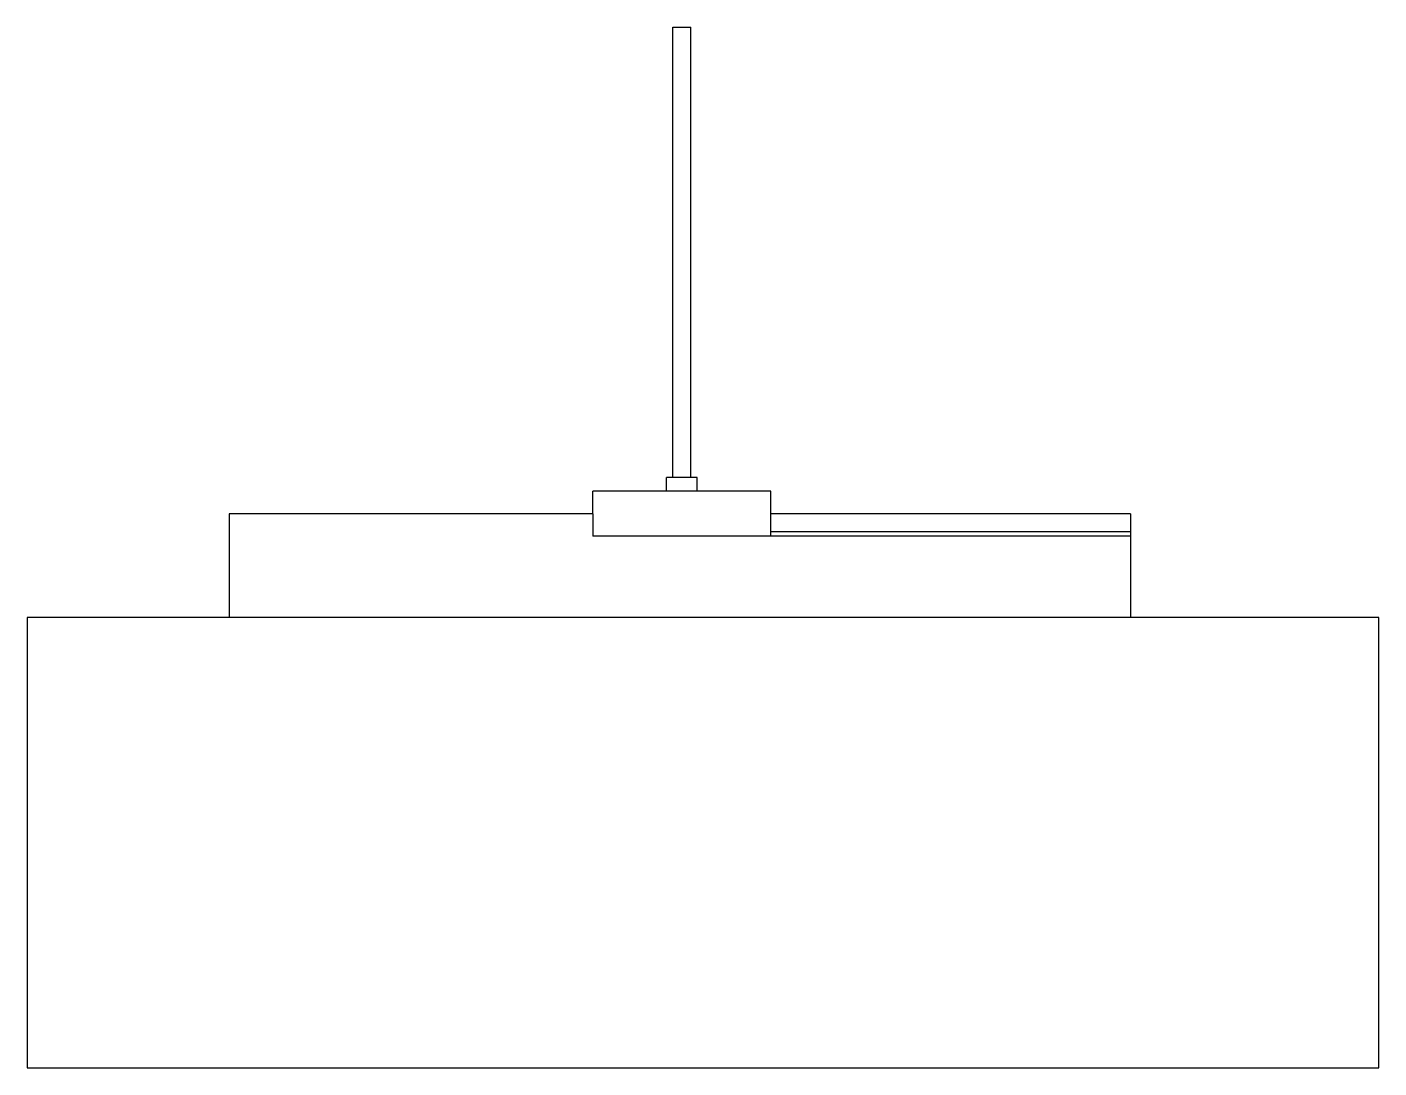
# Model space of a CAD drawing. Header units: millimetres. Extents: x 272 to 3272, y 193 to 2503.
import ezdxf

# ---------------------------------------------------------------- set-up
doc = ezdxf.new("R2010")
doc.units = ezdxf.units.MM
doc.header["$MEASUREMENT"] = 0

msp = doc.modelspace()

# ---------------------------------------------------------------- linework, layer by layer
for p, q in [((1705, 1503), (1705, 2503)), ((1705, 2503), (1745, 2503)), ((1745, 1503), (1745, 2503)), ((1759, 1503), (1691, 1503)), ((1691, 1473), (1691, 1503)), ((1759, 1473), (1759, 1503)), ((1922.5, 1473), (1527.5, 1473)), ((1527.5, 1423), (1527.5, 1473)), ((1922.5, 1373), (1922.5, 1473)), ((720.4, 1423), (720.4, 1193)), ((1527.5, 1423), (720.4, 1423)), ((1527.5, 1423), (1527.5, 1373)), ((2720.4, 1423), (1922.5, 1423)), ((2720.4, 1423), (2720.4, 1193)), ((2720.4, 1383), (1922.5, 1383)), ((1922.5, 1373), (1527.5, 1373)), ((2720.4, 1373), (1922.5, 1373)), ((3271.8, 1193), (271.8, 1193)), ((271.8, 1193), (271.8, 193)), ((3271.8, 193), (3271.8, 1193)), ((271.8, 193), (3271.8, 193))]:
    msp.add_line(p, q)

doc.saveas('drawing.dxf')
